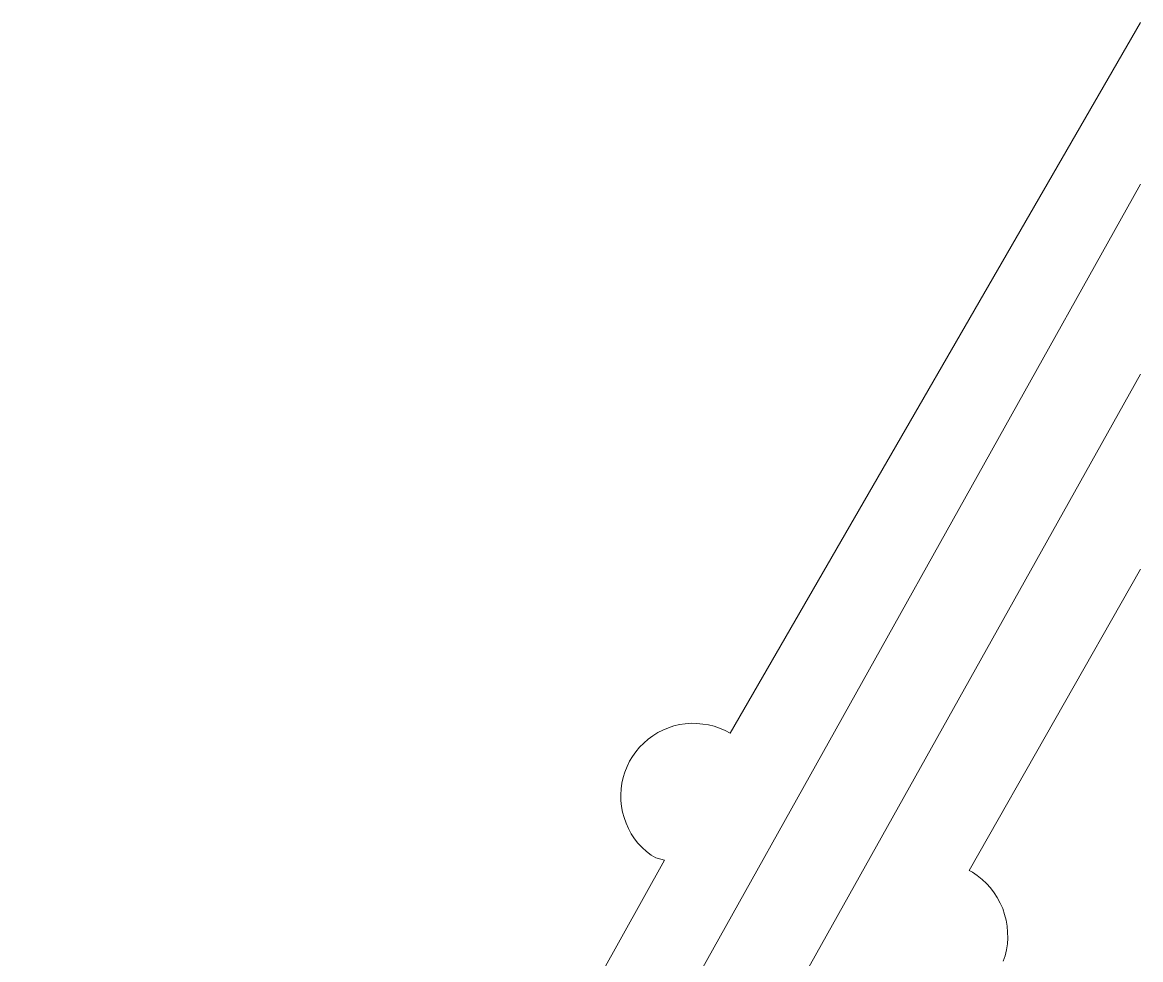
# Model space of a CAD drawing. Header units: metres. Extents: x 1838950 to 1842843, y 5171318 to 5174224.
# Drawn here: x 1841239.61 to 1841280.84, y 5171716.47 to 5171751.04 of the extents above; entities that cross this region are included whole.
import ezdxf

# ---------------------------------------------------------------- set-up
doc = ezdxf.new("R2010")
doc.units = ezdxf.units.M
doc.header["$LTSCALE"] = 0.0254
doc.layers.add('DWG_280-140115-P - Général', color=7, linetype='Continuous', lineweight=18, true_color=0x999999)

msp = doc.modelspace()

# ---------------------------------------------------------------- linework, layer by layer
at = {"layer": 'DWG_280-140115-P - Général'}
for p, q in [((1841239.6088, 5171671.2949), (1841280.8415, 5171745.0711)), ((1841242.0284, 5171668.6243), (1841280.8415, 5171738.0715))]:
    msp.add_line(p, q, dxfattribs=at)
at = {"layer": 'DWG_280-140115-P - Général', "flags": 128}
for points in [[(1841280.8415, 5171751.0428), (1841265.7079, 5171724.8243), (1841265.5174, 5171724.9244), (1841265.3176, 5171725.0139), (1841265.1178, 5171725.0842), (1841264.908, 5171725.1342), (1841264.6978, 5171725.1638), (1841264.4776, 5171725.1841), (1841264.2678, 5171725.1943), (1841264.0477, 5171725.174), (1841263.8375, 5171725.1443), (1841263.6277, 5171725.0935), (1841263.4279, 5171725.0241), (1841263.2281, 5171724.9337), (1841263.0376, 5171724.8541), (1841262.8581, 5171724.7338), (1841262.6775, 5171724.6043), (1841262.5177, 5171724.4637), (1841262.3678, 5171724.3139), (1841262.2283, 5171724.1437), (1841262.1077, 5171723.9642), (1841261.9978, 5171723.794), (1841261.9079, 5171723.5942), (1841261.8176, 5171723.3935), (1841261.7584, 5171723.1937), (1841261.7074, 5171722.9837), (1841261.6881, 5171722.7737), (1841261.6777, 5171722.5536), (1841261.6777, 5171722.3436), (1841261.6981, 5171722.1234), (1841261.7377, 5171721.9134), (1841261.798, 5171721.7136), (1841261.8676, 5171721.5036), (1841261.9578, 5171721.3131), (1841262.0581, 5171721.1133), (1841262.178, 5171720.9329), (1841262.3075, 5171720.7729), (1841262.4577, 5171720.6129), (1841262.6176, 5171720.463), (1841262.7878, 5171720.3335), (1841262.968, 5171720.2234), (1841263.2873, 5171720.1429), (1841246.7083, 5171690.3377)], [(1841275.7769, 5171716.4125), (1841275.8471, 5171716.6123), (1841275.8971, 5171716.8325), (1841275.9267, 5171717.0526), (1841275.9471, 5171717.2728), (1841275.9367, 5171717.4929), (1841275.9174, 5171717.713), (1841275.8868, 5171717.9332), (1841275.8268, 5171718.1432), (1841275.7572, 5171718.3633), (1841275.6666, 5171718.5632), (1841275.5567, 5171718.763), (1841275.4372, 5171718.9432), (1841275.3069, 5171719.1227), (1841275.1571, 5171719.2827), (1841274.9969, 5171719.4325), (1841274.8177, 5171719.5731), (1841274.6372, 5171719.7027), (1841274.517, 5171719.7628), (1841280.8415, 5171730.8812)]]:
    msp.add_lwpolyline(points, dxfattribs=at)

doc.saveas('drawing.dxf')
